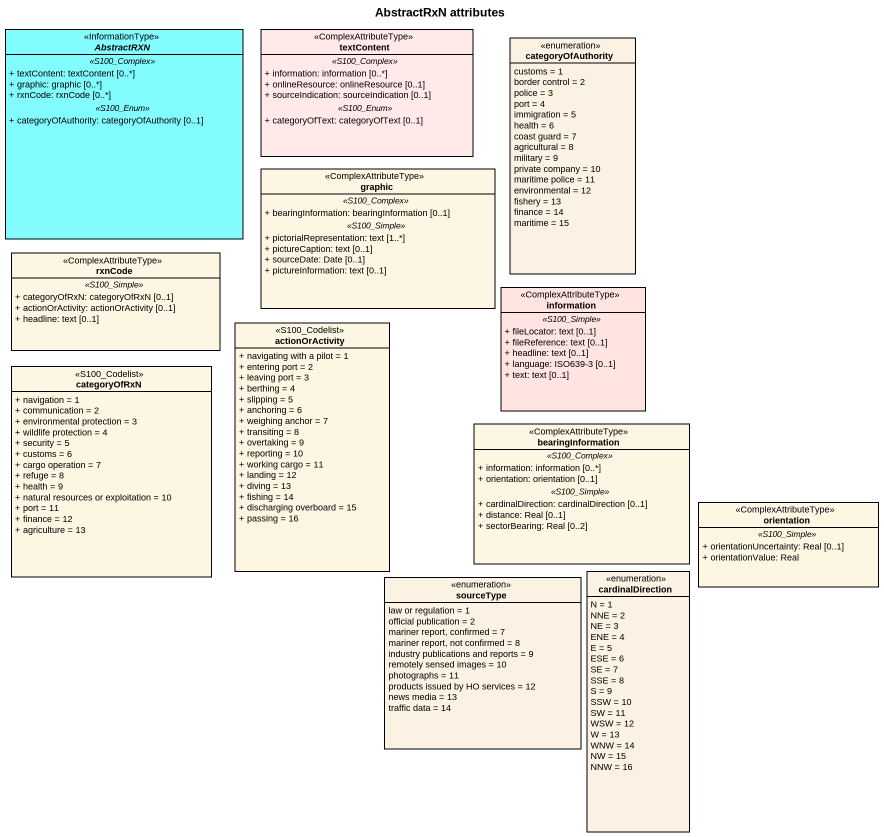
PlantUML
@startuml
title AbstractRxN attributes
hide circle
hide empty members
skinparam classAttributeIconSize 0
abstract class AbstractRXN <<InformationType>> #82FCFF {
  .. <<S100_Complex>> ..
  + textContent: textContent [0..*]
  + graphic: graphic [0..*]
  + rxnCode: rxnCode [0..*]
  .. <<S100_Enum>> ..
  + categoryOfAuthority: categoryOfAuthority [0..1]
}
class textContent <<ComplexAttributeType>> #FFE9E9 {
  .. <<S100_Complex>> ..
  + information: information [0..*]
  + onlineResource: onlineResource [0..1]
  + sourceIndication: sourceIndication [0..1]
  .. <<S100_Enum>> ..
  + categoryOfText: categoryOfText [0..1]
}
enum categoryOfAuthority #FCF2E3 {
  customs = 1
  border control = 2
  police = 3
  port = 4
  immigration = 5
  health = 6
  coast guard = 7
  agricultural = 8
  military = 9
  private company = 10
  maritime police = 11
  environmental = 12
  fishery = 13
  finance = 14
  maritime = 15
}
class graphic <<ComplexAttributeType>> {
  .. <<S100_Complex>> ..
  + bearingInformation: bearingInformation [0..1]
  .. <<S100_Simple>> ..
  + pictorialRepresentation: text [1..*]
  + pictureCaption: text [0..1]
  + sourceDate: Date [0..1]
  + pictureInformation: text [0..1]
}
class rxnCode <<ComplexAttributeType>> {
  .. <<S100_Simple>> ..
  + categoryOfRxN: categoryOfRxN [0..1]
  + actionOrActivity: actionOrActivity [0..1]
  + headline: text [0..1]
}
class information <<ComplexAttributeType>> #FFE4E1 {
  .. <<S100_Simple>> ..
  + fileLocator: text [0..1]
  + fileReference: text [0..1]
  + headline: text [0..1]
  + language: ISO639-3 [0..1]
  + text: text [0..1]
}
class actionOrActivity <<S100_Codelist>> {
  + navigating with a pilot = 1
  + entering port = 2
  + leaving port = 3
  + berthing = 4
  + slipping = 5
  + anchoring = 6
  + weighing anchor = 7
  + transiting = 8
  + overtaking = 9
  + reporting = 10
  + working cargo = 11
  + landing = 12
  + diving = 13
  + fishing = 14
  + discharging overboard = 15
  + passing = 16
}
class categoryOfRxN <<S100_Codelist>> {
  + navigation = 1
  + communication = 2
  + environmental protection = 3
  + wildlife protection = 4
  + security = 5
  + customs = 6
  + cargo operation = 7
  + refuge = 8
  + health = 9
  + natural resources or exploitation = 10
  + port = 11
  + finance = 12
  + agriculture = 13
}
class bearingInformation <<ComplexAttributeType>> {
  .. <<S100_Complex>> ..
  + information: information [0..*]
  + orientation: orientation [0..1]
  .. <<S100_Simple>> ..
  + cardinalDirection: cardinalDirection [0..1]
  + distance: Real [0..1]
  + sectorBearing: Real [0..2]
}
class orientation <<ComplexAttributeType>> {
  .. <<S100_Simple>> ..
  + orientationUncertainty: Real [0..1]
  + orientationValue: Real
}
enum sourceType #FCF2E3 {
  law or regulation = 1
  official publication = 2
  mariner report, confirmed = 7
  mariner report, not confirmed = 8
  industry publications and reports = 9
  remotely sensed images = 10
  photographs = 11
  products issued by HO services = 12
  news media = 13
  traffic data = 14
}
enum cardinalDirection #FCF2E3 {
  N = 1
  NNE = 2
  NE = 3
  ENE = 4
  E = 5
  ESE = 6
  SE = 7
  SSE = 8
  S = 9
  SSW = 10
  SW = 11
  WSW = 12
  W = 13
  WNW = 14
  NW = 15
  NNW = 16
}
@enduml
